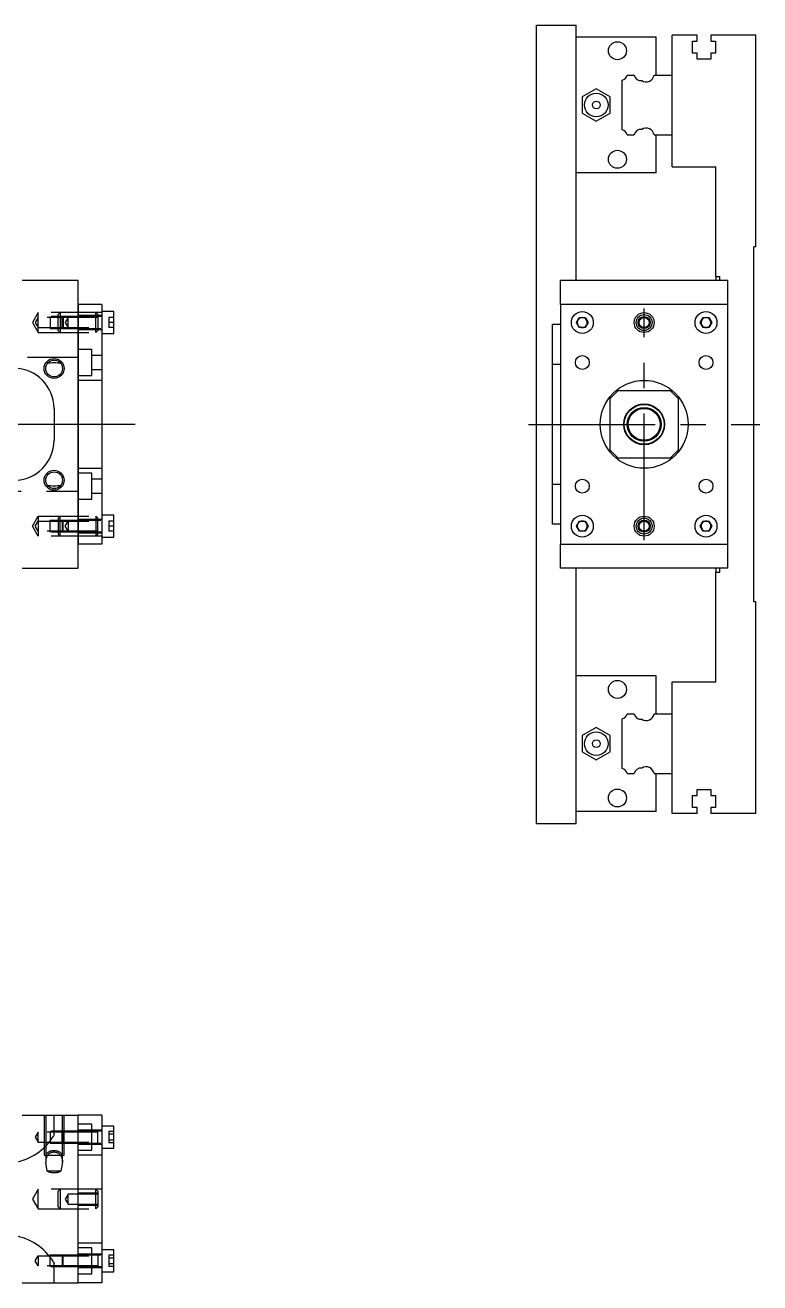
# Model space of a CAD drawing. Extents: x -10 to 540, y -258 to 102.
# Drawn here: x 355.7 to 539.9, y -215.1 to 100 of the extents above; entities that cross this region are included whole.
import ezdxf

# ---------------------------------------------------------------- set-up
doc = ezdxf.new("R2010")
doc.units = 0
doc.linetypes.add('CENTER', pattern=[50.8, 31.75, -6.35, 6.35, -6.35])
doc.linetypes.add('DASHED', pattern=[19.05, 12.7, -6.35])
doc.layers.get('0').update_dxf_attribs({"linetype": 'CONTINUOUS'})
doc.layers.add('CENTER', color=1, linetype='CENTER')

msp = doc.modelspace()

# ---------------------------------------------------------------- linework, layer by layer
at = {"color": 7, "linetype": 'CONTINUOUS'}
for p, q in [((483.9, -100), (483.9, 100)), ((483.9, 100), (493.9, 100)), ((493.9, 36), (493.9, 100)), ((513.9, 97), (493.9, 97)), ((513.9, 87.5), (513.9, 97)), ((517.9, 87.5), (517.9, 97.5)), ((524.2, 97.5), (517.9, 97.5)), ((523.05, 96), (524.2, 96)), ((523.05, 93), (523.05, 96)), ((524.2, 96), (524.2, 97.5)), ((527.6, 97.5), (527.6, 96)), ((538.9, 97.5), (527.6, 97.5)), ((527.6, 96), (528.75, 96)), ((528.75, 96), (528.75, 93)), ((538.9, 44.5), (538.9, 97.5)), ((524.2, 93), (523.05, 93)), ((524.2, 91.5), (524.2, 93)), ((527.6, 91.5), (524.2, 91.5)), ((527.6, 93), (527.6, 91.5)), ((528.75, 93), (527.6, 93)), ((505.4, 73.752272), (505.4, 86.247728)), ((506.652272, 87.5), (508.42668, 87.5)), ((513.377372, 87.5), (517.9, 87.5)), ((517.9, 72.5), (517.9, 87.5)), ((517.9, 72.5), (517.9, 87.5)), ((495.39996, 82.020726), (495.399959, 77.979274)), ((498.89996, 84.041452), (495.39996, 82.020726)), ((502.399959, 82.020726), (498.89996, 84.041452)), ((502.399959, 77.979274), (502.399959, 82.020726)), ((495.399959, 77.979274), (498.89996, 75.958548)), ((498.89996, 75.958548), (502.399959, 77.979274)), ((506.652272, 72.5), (508.42668, 72.5)), ((513.377372, 72.5), (517.9, 72.5)), ((513.9, 63), (513.9, 72.5)), ((517.9, 64.5), (517.9, 72.5)), ((517.9, 64.5), (528.9, 64.5)), ((528.9, 37), (528.9, 64.5)), ((513.9, 63), (493.9, 63)), ((538.9, 44.5), (538.4, 44.5)), ((538.4, -44.5), (538.4, 44.5)), ((369, 36), (355, 36)), ((369, 30), (369, 36)), ((531.9, 36), (489.9, 36)), ((489.9, 30), (489.9, 36)), ((528.9, 37), (529.9, 37)), ((528.9, 37), (528.9, 36)), ((529.9, 36), (529.9, 37)), ((531.9, 30), (531.9, 36)), ((375, 30), (369, 30)), ((369, 30), (369, -30)), ((369, -30), (369, 30)), ((375, 30), (375, -30)), ((489.9, 30), (489.9, -30)), ((531.9, 30), (489.9, 30)), ((531.9, -30), (531.9, 30)), ((378, 28.25), (375, 28.25)), ((378, 22.75), (378, 28.25)), ((493.956624, 25.5), (494.678312, 26.75)), ((494.678312, 24.25), (493.956624, 25.5)), ((494.678312, 26.75), (496.121688, 26.75)), ((496.121688, 26.75), (496.843376, 25.5)), ((496.843376, 25.5), (496.121688, 24.25)), ((524.956624, 25.5), (525.678312, 26.75)), ((525.678312, 24.25), (524.956624, 25.5)), ((525.678312, 26.75), (527.121688, 26.75)), ((527.121688, 26.75), (527.843376, 25.5)), ((527.843376, 25.5), (527.121688, 24.25)), ((374, 23.999994), (374, 24.00051)), ((375, 22.75), (378, 22.75)), ((489.9, 25), (487.9, 25)), ((487.9, -25), (487.9, 25)), ((496.121688, 24.25), (494.678312, 24.25)), ((527.121688, 24.25), (525.678312, 24.25)), ((489.9, 15), (487.9, 15)), ((504.4, 8.5), (502.4, 6.5)), ((502.4, -6.5), (502.4, 6.5)), ((504.4, 8.5), (517.4, 8.5)), ((519.4, 6.5), (517.4, 8.5)), ((519.4, 6.5), (519.4, -6.5)), ((363, 4), (363, -4)), ((502.4, -6.5), (504.4, -8.5)), ((517.4, -8.5), (504.4, -8.5)), ((517.4, -8.5), (519.4, -6.5)), ((487.9, -15), (489.9, -15)), ((374, -23.999994), (374, -24.00051)), ((378, -22.75), (375, -22.75)), ((378, -28.25), (378, -22.75)), ((489.9, -25), (487.9, -25)), ((493.956624, -25.5), (494.678312, -24.25)), ((494.678312, -24.25), (496.121688, -24.25)), ((496.121688, -24.25), (496.843376, -25.5)), ((524.956624, -25.5), (525.678312, -24.25)), ((525.678312, -24.25), (527.121688, -24.25)), ((527.121688, -24.25), (527.843376, -25.5)), ((375, -28.25), (378, -28.25)), ((494.678312, -26.75), (493.956624, -25.5)), ((496.121688, -26.75), (494.678312, -26.75)), ((496.843376, -25.5), (496.121688, -26.75)), ((525.678312, -26.75), (524.956624, -25.5)), ((527.121688, -26.75), (525.678312, -26.75)), ((527.843376, -25.5), (527.121688, -26.75)), ((375, -30), (369, -30)), ((369, -36), (369, -30)), ((489.9, -30), (531.9, -30)), ((489.9, -36), (489.9, -30)), ((531.9, -36), (531.9, -30)), ((355, -36), (369, -36)), ((531.9, -36), (489.9, -36)), ((493.9, -100), (493.9, -36)), ((528.9, -36), (528.9, -37)), ((528.9, -64.5), (528.9, -37)), ((528.9, -37), (529.9, -37)), ((529.9, -37), (529.9, -36)), ((538.9, -44.5), (538.4, -44.5)), ((538.9, -97.5), (538.9, -44.5)), ((513.9, -63), (493.9, -63)), ((513.9, -72.5), (513.9, -63)), ((517.9, -72.5), (517.9, -64.5)), ((517.9, -64.5), (528.9, -64.5)), ((505.4, -86.247728), (505.4, -73.752272)), ((506.652272, -72.5), (508.42668, -72.5)), ((513.377372, -72.5), (517.9, -72.5)), ((517.9, -87.5), (517.9, -72.5)), ((517.9, -87.5), (517.9, -72.5)), ((495.39996, -77.979274), (495.399959, -82.020726)), ((498.89996, -75.958548), (495.39996, -77.979274)), ((502.399959, -77.979274), (498.89996, -75.958548)), ((502.399959, -82.020726), (502.399959, -77.979274)), ((495.399959, -82.020726), (498.89996, -84.041452)), ((498.89996, -84.041452), (502.399959, -82.020726)), ((506.652272, -87.5), (508.42668, -87.5)), ((513.377372, -87.5), (517.9, -87.5)), ((513.9, -97), (513.9, -87.5)), ((517.9, -97.5), (517.9, -87.5)), ((523.05, -93), (524.2, -93)), ((523.05, -96), (523.05, -93)), ((524.2, -91.5), (527.6, -91.5)), ((524.2, -93), (524.2, -91.5)), ((527.6, -91.5), (527.6, -93)), ((527.6, -93), (528.75, -93)), ((528.75, -93), (528.75, -96)), ((513.9, -97), (493.9, -97)), ((524.2, -97.5), (517.9, -97.5)), ((524.2, -96), (523.05, -96)), ((524.2, -97.5), (524.2, -96)), ((527.6, -96), (527.6, -97.5)), ((528.75, -96), (527.6, -96)), ((538.9, -97.5), (527.6, -97.5)), ((483.9, -100), (493.9, -100)), ((355, -173.06), (369, -173.06)), ((375, -173.06), (369, -173.06)), ((369, -215.06), (369, -173.06)), ((375, -173.06), (375, -215.06)), ((378, -175.81), (375, -175.81)), ((378, -181.31), (378, -175.81)), ((374, -178.563062), (374, -178.429962)), ((375, -181.31), (378, -181.31)), ((378, -206.81), (375, -206.81)), ((378, -212.31), (378, -206.81)), ((374, -209.556938), (374, -209.690038)), ((375, -212.31), (378, -212.31)), ((355, -215.06), (369, -215.06)), ((375, -215.06), (369, -215.06))]:
    msp.add_line(p, q, dxfattribs=at)
at = {"color": 3, "linetype": 'DASHED'}
for p, q in [((359, 28), (357.556624, 25.5)), ((357.556624, 25.5), (359, 23)), ((359, 26.75), (358.278312, 25.5)), ((358.278312, 25.5), (359, 24.25)), ((359, 23), (359, 28)), ((375, 28), (359, 28)), ((374, 26.75), (359, 26.75)), ((375, 27), (362, 26.999994)), ((362, 26.999994), (362, 24.000006)), ((364.5, 28), (364, 27.5)), ((364, 23.5), (364, 27.5)), ((364.5, 28), (364.5, 23)), ((365.25, 27), (365, 26.75)), ((365, 24.25), (365, 26.75)), ((365.25, 27), (365.25, 24)), ((366.5, 26.75), (365.778312, 25.5)), ((365.778312, 25.5), (366.5, 24.25)), ((366.5, 24.25), (366.5, 26.75)), ((375, 27.25), (369, 27.25)), ((373.5, 23), (373.5, 28)), ((374, 27.5), (373.5, 28)), ((374, 27.5), (374, 23.5)), ((376.7, 26.75), (376.7, 25.5)), ((378, 26.75), (376.7, 26.75)), ((376.7, 25.5), (376.7, 24.25)), ((378, 25.5), (376.7, 25.5)), ((359, 24.25), (374, 24.25)), ((359, 23), (375, 23)), ((362, 24.000006), (375, 24)), ((364, 23.5), (364.5, 23)), ((365, 24.25), (365.25, 24)), ((369, 23.75), (375, 23.75)), ((373.5, 23), (374, 23.5)), ((373.995, 24), (374, 24)), ((374, 24), (374, 24.124608)), ((374, 24.124608), (374, 24)), ((374, 24), (374, 23.859464)), ((374, 24), (374.005, 24)), ((378, 24.25), (376.7, 24.25)), ((369, 16.75), (323, 16.75)), ((372.5, 18.75), (369, 18.75)), ((372.5, 12.25), (372.5, 18.75)), ((375, 17.25), (372.5, 17.25)), ((372.5, 13.75), (375, 13.75)), ((369, 12.25), (372.5, 12.25)), ((375, 11), (369, 11)), ((369, -11), (375, -11)), ((372.5, -12.25), (369, -12.25)), ((372.5, -18.75), (372.5, -12.25)), ((375, -13.75), (372.5, -13.75)), ((323, -16.75), (369, -16.75)), ((369, -18.75), (372.5, -18.75)), ((372.5, -17.25), (375, -17.25)), ((357.556624, -25.5), (359, -23)), ((358.278312, -25.5), (359, -24.25)), ((359, -23), (359, -28)), ((359, -23), (375, -23)), ((359, -24.25), (374, -24.25)), ((362, -24.000006), (375, -24)), ((362, -26.999994), (362, -24.000006)), ((364, -23.5), (364.5, -23)), ((364, -23.5), (364, -27.5)), ((364.5, -28), (364.5, -23)), ((365, -24.25), (365.25, -24)), ((365, -24.25), (365, -26.75)), ((365.25, -27), (365.25, -24)), ((365.778312, -25.5), (366.5, -24.25)), ((366.5, -24.25), (366.5, -26.75)), ((369, -23.75), (375, -23.75)), ((373.5, -23), (373.5, -28)), ((373.5, -23), (374, -23.5)), ((373.995, -24), (374, -24)), ((374, -27.5), (374, -23.5)), ((374, -24), (374, -23.859464)), ((374, -24), (374, -24.124608)), ((374, -24.124608), (374, -24)), ((374, -24), (374.005, -24)), ((376.7, -24.25), (376.7, -25.5)), ((378, -24.25), (376.7, -24.25)), ((359, -28), (357.556624, -25.5)), ((359, -26.75), (358.278312, -25.5)), ((374, -26.75), (359, -26.75)), ((375, -28), (359, -28)), ((375, -27), (362, -26.999994)), ((364.5, -28), (364, -27.5)), ((365.25, -27), (365, -26.75)), ((366.5, -26.75), (365.778312, -25.5)), ((375, -27.25), (369, -27.25)), ((374, -27.5), (373.5, -28)), ((376.7, -25.5), (376.7, -26.75)), ((378, -25.5), (376.7, -25.5)), ((378, -26.75), (376.7, -26.75)), ((360.500006, -173.06), (360.500006, -183.06)), ((360.9, -173.06), (360.9, -183.06)), ((363, -177.794622), (363, -173.06)), ((365.1, -183.06), (365.1, -173.06)), ((365.499994, -183.06), (365.499994, -173.06)), ((372.5, -175.31), (369, -175.31)), ((372.5, -181.81), (372.5, -175.31)), ((359, -177.31), (358.278312, -178.56)), ((358.278312, -178.56), (359, -179.81)), ((359, -179.81), (359, -177.31)), ((374, -177.31), (359, -177.31)), ((362, -177.060006), (362, -180.059994)), ((375, -177.060006), (362, -177.060006)), ((362.96689, -178.016202), (362.86994, -178.27654)), ((363, -177.794622), (362.96689, -178.016202)), ((365.25, -177.06), (365, -177.31)), ((365, -179.81), (365, -177.31)), ((365.25, -177.06), (365.25, -180.06)), ((375, -176.81), (369, -176.81)), ((374, -180.059994), (374, -177.060006)), ((376.7, -177.116624), (376.7, -177.838312)), ((378, -177.116624), (376.7, -177.116624)), ((376.7, -177.838312), (376.7, -179.281688)), ((378, -177.838312), (376.7, -177.838312)), ((378, -179.281688), (376.7, -179.281688)), ((376.7, -179.281688), (376.7, -180.003376)), ((359, -179.81), (374, -179.81)), ((361.108724, -182.76125), (361.18703, -182.66737)), ((361.18703, -182.66737), (361.271082, -182.576986)), ((361.271082, -182.576986), (361.360942, -182.49048)), ((361.360942, -182.49048), (361.456672, -182.408242)), ((361.456672, -182.408242), (361.530808, -182.350758)), ((361.530808, -182.350758), (361.608482, -182.295662)), ((361.608482, -182.295662), (361.689542, -182.243172)), ((361.689542, -182.243172), (361.773834, -182.19351)), ((361.70144, -182.74423), (361.788144, -182.673974)), ((361.773834, -182.19351), (361.861204, -182.146894)), ((361.788144, -182.673974), (361.880046, -182.608064)), ((361.861204, -182.146894), (361.951502, -182.103544)), ((361.880046, -182.608064), (361.954118, -182.560656)), ((361.951502, -182.103544), (362.044572, -182.063684)), ((361.954118, -182.560656), (362.03135, -182.516094)), ((362, -180.059994), (375, -180.059994)), ((362.03135, -182.516094), (362.111578, -182.474638)), ((362.044572, -182.063684), (362.12908, -182.031524)), ((362.111578, -182.474638), (362.175344, -182.444968)), ((362.12908, -182.031524), (362.216032, -182.002168)), ((362.175344, -182.444968), (362.240858, -182.417316)), ((362.216032, -182.002168), (362.305116, -181.975736)), ((362.240858, -182.417316), (362.307978, -182.3918)), ((362.305116, -181.975736), (362.396024, -181.952342)), ((362.307978, -182.3918), (362.376556, -182.368542)), ((362.376556, -182.368542), (362.444896, -182.348084)), ((362.396024, -181.952342), (362.488448, -181.932106)), ((362.444896, -182.348084), (362.514554, -182.329902)), ((362.488448, -181.932106), (362.582076, -181.915144)), ((362.514554, -182.329902), (362.585318, -182.314088)), ((362.582076, -181.915144), (362.6766, -181.901574)), ((362.585318, -182.314088), (362.656978, -182.30073)), ((362.656978, -182.30073), (362.732334, -182.289516)), ((362.6766, -181.901574), (362.77171, -181.891514)), ((362.732334, -182.289516), (362.808494, -182.281048)), ((362.77171, -181.891514), (362.864904, -181.885142)), ((362.808494, -182.281048), (362.885162, -182.275372)), ((362.864904, -181.885142), (362.958756, -181.8821)), ((362.885162, -182.275372), (362.96204, -182.272534)), ((362.958756, -181.8821), (363.052902, -181.882368)), ((362.96204, -182.272534), (363.025968, -182.272356)), ((363.025968, -182.272356), (363.089908, -182.274142)), ((363.052902, -181.882368), (363.146974, -181.885924)), ((363.089908, -182.274142), (363.15368, -182.277882)), ((363.146974, -181.885924), (363.240604, -181.89275)), ((363.15368, -182.277882), (363.21711, -182.28356)), ((363.21711, -182.28356), (363.282064, -182.291436)), ((363.240604, -181.89275), (363.333426, -181.902822)), ((363.282064, -182.291436), (363.346536, -182.301334)), ((363.333426, -181.902822), (363.425072, -181.91612)), ((363.346536, -182.301334), (363.410354, -182.313204)), ((363.410354, -182.313204), (363.473348, -182.326996)), ((363.425072, -181.91612), (363.52405, -181.93437)), ((363.473348, -182.326996), (363.552576, -182.347398)), ((363.52405, -181.93437), (363.621698, -181.956386)), ((363.552576, -182.347398), (363.630374, -182.370842)), ((363.621698, -181.956386), (363.717682, -181.982008)), ((363.630374, -182.370842), (363.706522, -182.397168)), ((363.706522, -182.397168), (363.780796, -182.426218)), ((363.717682, -181.982008), (363.811672, -182.011076)), ((363.780796, -182.426218), (363.852978, -182.45783)), ((363.811672, -182.011076), (363.90333, -182.04343)), ((363.852978, -182.45783), (363.922846, -182.491844)), ((363.90333, -182.04343), (363.992326, -182.07891)), ((363.922846, -182.491844), (363.993214, -182.529754)), ((363.992326, -182.07891), (364.085662, -182.12077)), ((363.993214, -182.529754), (364.061216, -182.570088)), ((364.061216, -182.570088), (364.126752, -182.612668)), ((364.085662, -182.12077), (364.176062, -182.166126)), ((364.126752, -182.612668), (364.189732, -182.657316)), ((364.176062, -182.166126), (364.263364, -182.21475)), ((364.189732, -182.657316), (364.272016, -182.72174)), ((364.263364, -182.21475), (364.347404, -182.26641)), ((364.272016, -182.72174), (364.34967, -182.789612)), ((364.347404, -182.26641), (364.428022, -182.320876)), ((364.428022, -182.320876), (364.505054, -182.377916)), ((364.505054, -182.377916), (364.608234, -182.462994)), ((364.608234, -182.462994), (364.70488, -182.55296)), ((364.70488, -182.55296), (364.795058, -182.647352)), ((364.795058, -182.647352), (364.87883, -182.745712)), ((365, -179.81), (365.25, -180.06)), ((369, -180.31), (375, -180.31)), ((369, -181.81), (372.5, -181.81)), ((378, -180.003376), (376.7, -180.003376)), ((360.500006, -183.06), (365.499994, -183.06)), ((360.9, -183.06), (360.9, -184.865886)), ((361.28872, -187.06), (360.9, -184.865388)), ((360.907628, -183.06), (360.969086, -182.95795)), ((360.969086, -182.95795), (361.036096, -182.858238)), ((361.036096, -182.858238), (361.108724, -182.76125)), ((361.13103, -183.550114), (361.252108, -183.29899)), ((361.252108, -183.29899), (361.406876, -183.06)), ((361.406876, -183.06), (361.472652, -182.976722)), ((361.472652, -182.976722), (361.54368, -182.896042)), ((361.54368, -182.896042), (361.619948, -182.8184)), ((361.619948, -182.8184), (361.70144, -182.74423)), ((364.34967, -182.789612), (364.42265, -182.860546)), ((364.42265, -182.860546), (364.482862, -182.92506)), ((364.482862, -182.92506), (364.539674, -182.991612)), ((364.539674, -182.991612), (364.593124, -183.06)), ((364.593124, -183.06), (364.655346, -183.147862)), ((364.655346, -183.147862), (364.712702, -183.238234)), ((365.1, -184.864916), (364.71128, -187.06)), ((364.712702, -183.238234), (364.765332, -183.33083)), ((364.765332, -183.33083), (364.813372, -183.425362)), ((364.813372, -183.425362), (364.8719, -183.55724)), ((364.8719, -183.55724), (364.92278, -183.6922)), ((364.87883, -182.745712), (364.956264, -182.847578)), ((364.92278, -183.6922), (364.966392, -183.829764)), ((364.956264, -182.847578), (365.027422, -182.952494)), ((364.966392, -183.829764), (365.010876, -184.002894)), ((365.010876, -184.002894), (365.045674, -184.179318)), ((365.027422, -182.952494), (365.092372, -183.06)), ((365.045674, -184.179318), (365.071382, -184.358488)), ((365.071382, -184.358488), (365.0886, -184.539854)), ((365.0886, -184.539854), (365.099466, -184.791366)), ((365.099466, -184.791366), (365.1, -184.864916)), ((365.1, -184.865234), (365.1, -183.06)), ((365.1, -184.865886), (365.1, -184.865234)), ((375, -183.06), (369, -183.06)), ((364.71128, -187.06), (361.28872, -187.06)), ((359, -191.56), (357.556624, -194.06)), ((359, -196.56), (359, -191.56)), ((375, -191.56), (359, -191.56)), ((364.5, -191.56), (364, -192.06)), ((364, -196.06), (364, -192.06)), ((364.5, -191.56), (364.5, -196.56)), ((373.5, -196.56), (373.5, -191.56)), ((374, -192.06), (373.5, -191.56)), ((374, -192.06), (374, -196.06)), ((357.556624, -194.06), (359, -196.56)), ((366.5, -192.81), (365.778312, -194.06)), ((365.778312, -194.06), (366.5, -195.31)), ((366.5, -195.31), (366.5, -192.81)), ((374, -192.81), (366.5, -192.81)), ((366.5, -195.31), (374, -195.31)), ((374, -192.560006), (369, -192.560006)), ((359, -196.56), (375, -196.56)), ((364, -196.06), (364.5, -196.56)), ((369, -195.559994), (374, -195.559994)), ((373.5, -196.56), (374, -196.06)), ((369, -205.06), (375, -205.06)), ((372.5, -206.31), (369, -206.31)), ((369, -207.81), (375, -207.81)), ((372.5, -212.81), (372.5, -206.31)), ((358.278312, -209.56), (359, -208.31)), ((359, -210.81), (358.278312, -209.56)), ((359, -208.31), (359, -210.81)), ((359, -208.31), (374, -208.31)), ((374, -210.81), (359, -210.81)), ((362, -211.059994), (362, -208.060006)), ((362, -208.060006), (375, -208.060006)), ((375, -211.059994), (362, -211.059994)), ((362.840926, -209.782398), (362.9594, -210.077478)), ((362.9594, -210.077478), (363, -210.325378)), ((363, -215.06), (363, -210.325378)), ((365, -208.31), (365.25, -208.06)), ((365, -208.31), (365, -210.81)), ((365.25, -211.06), (365, -210.81)), ((365.25, -211.06), (365.25, -208.06)), ((374, -208.060006), (374, -211.059994)), ((376.7, -208.116624), (376.7, -208.838312)), ((378, -208.116624), (376.7, -208.116624)), ((376.7, -208.838312), (376.7, -210.281688)), ((378, -208.838312), (376.7, -208.838312)), ((378, -210.281688), (376.7, -210.281688)), ((376.7, -210.281688), (376.7, -211.003376)), ((378, -211.003376), (376.7, -211.003376)), ((375, -211.31), (369, -211.31)), ((369, -212.81), (372.5, -212.81))]:
    msp.add_line(p, q, dxfattribs=at)
at = {"color": 7, "linetype": 'CONTINUOUS'}
for centre, radius in [((504.199959, 93.6), 2.25), ((498.89996, 80), 2.97), ((498.89996, 80), 0.97), ((504.199959, 66.4), 2.25), ((495.4, 25.5), 2.75), ((510.9, 25.5), 2.5), ((510.9, 25.5), 2), ((510.9, 25.5), 1.25), ((526.4, 25.5), 2.75), ((363, 14), 2.1), ((495.4, 15.5), 1.75), ((526.4, 15.5), 1.75), ((510.9, 0), 11), ((510.9, 0), 5.125), ((510.9, 0), 5), ((510.9, 0), 4.25), ((510.9, 0), 4), ((363, -14), 2.1), ((495.4, -15.5), 1.75), ((526.4, -15.5), 1.75), ((495.4, -25.5), 2.75), ((510.9, -25.5), 2.5), ((510.9, -25.5), 2), ((510.9, -25.5), 1.25), ((526.4, -25.5), 2.75), ((504.199959, -66.4), 2.25), ((498.89996, -80), 2.97), ((498.89996, -80), 0.97), ((504.199959, -93.6), 2.25)]:
    msp.add_circle(centre, radius, dxfattribs=at)
at = {"color": 3, "linetype": 'CONTINUOUS'}
for centre, radius in [((510.9, 25.5), 1.5), ((363, 14), 2.5), ((363, -14), 2.5), ((510.9, -25.5), 1.5)]:
    msp.add_circle(centre, radius, dxfattribs=at)
at = {"color": 7, "linetype": 'CONTINUOUS'}
for centre, radius, start, end in [((505, 87.9), 1.7, 283.608961, 346.391039), ((510.1, 87.8), 1.7, 190.164249, 277.540197), ((511.4, 87.8), 2, 237.42103, 351.373073), ((505, 72.1), 1.7, 13.608961, 76.391039), ((510.1, 72.2), 1.7, 82.459803, 169.835751), ((511.4, 72.2), 2, 8.626927, 122.57897), ((495.4, 25.5), 1.25, 150, 180), ((495.4, 25.5), 1.25, 180, 210), ((495.4, 25.5), 1.25, 90, 150), ((495.4, 25.5), 1.25, 30, 90), ((495.4, 25.5), 1.25, 330, 30), ((526.4, 25.5), 1.25, 150, 180), ((526.4, 25.5), 1.25, 180, 210), ((526.4, 25.5), 1.25, 90, 150), ((526.4, 25.5), 1.25, 30, 90), ((526.4, 25.5), 1.25, 330, 30), ((495.4, 25.5), 1.25, 210, 270), ((495.4, 25.5), 1.25, 270, 330), ((526.4, 25.5), 1.25, 210, 270), ((526.4, 25.5), 1.25, 270, 330), ((353, 4), 10, 0, 90), ((363, 7.154514), 8.242272, 78.016948, 101.983052), ((353, -4), 10, 270, 0), ((363, -7.154514), 8.242272, 258.016948, 281.983052), ((495.4, -25.5), 1.25, 150, 180), ((495.4, -25.5), 1.25, 90, 150), ((495.4, -25.5), 1.25, 30, 90), ((495.4, -25.5), 1.25, 330, 30), ((526.4, -25.5), 1.25, 150, 180), ((526.4, -25.5), 1.25, 90, 150), ((526.4, -25.5), 1.25, 30, 90), ((526.4, -25.5), 1.25, 330, 30), ((495.4, -25.5), 1.25, 180, 210), ((495.4, -25.5), 1.25, 210, 270), ((495.4, -25.5), 1.25, 270, 330), ((526.4, -25.5), 1.25, 180, 210), ((526.4, -25.5), 1.25, 210, 270), ((526.4, -25.5), 1.25, 270, 330), ((505, -72.1), 1.7, 283.608961, 346.391039), ((510.1, -72.2), 1.7, 190.164249, 277.540197), ((511.4, -72.2), 2, 237.42103, 351.373073), ((505, -87.9), 1.7, 13.608961, 76.391039), ((510.1, -87.8), 1.7, 82.459803, 169.835751), ((511.4, -87.8), 2, 8.626927, 122.57897)]:
    msp.add_arc(centre, radius, start, end, dxfattribs=at)
at = {"color": 3, "linetype": 'DASHED'}
for centre, radius, start, end in [((350.798725, -170.878539), 14.157848, 278.94468998, 328.49741024), ((364.314146, -184.787161), 3.415042, 158.7624981, 181.31256833), ((363, -183.636358), 3.827506, 243.442195, 296.557805), ((350.815867, -217.231516), 14.145367, 31.77681625, 81.11763622)]:
    msp.add_arc(centre, radius, start, end, dxfattribs=at)
at = {"layer": 'CENTER', "color": 1, "linetype": 'CENTER'}
for p, q in [((510.9, -29), (510.9, 29)), ((383.361871, 0), (-10.32213, 0)), ((481.9, 0), (539.9, 0))]:
    msp.add_line(p, q, dxfattribs=at)

doc.saveas('drawing.dxf')
